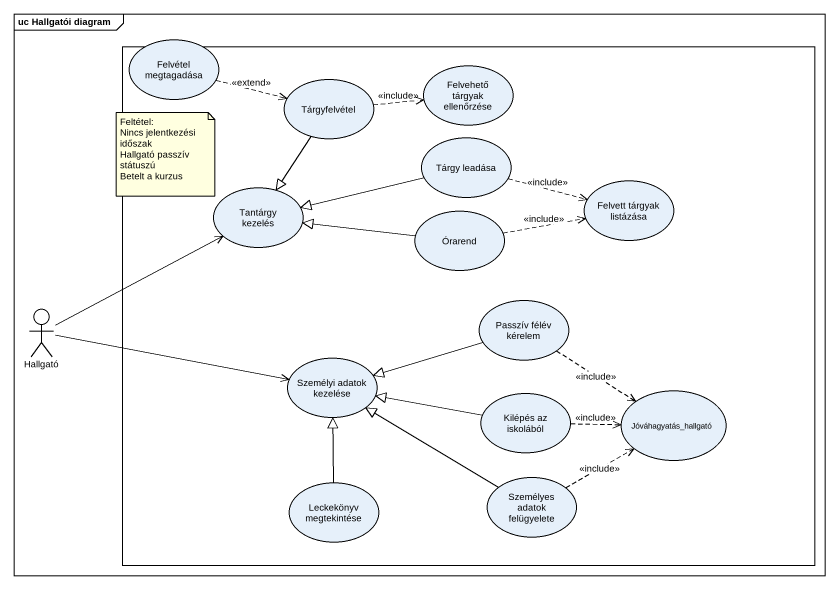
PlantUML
@startuml
mainframe uc Hallgatói diagram
usecase "Felvétel megtagadása" as Felvétel_megtagadása
rectangle " " as rectangle1 {
  usecase Tárgyfelvétel
  usecase "Felvehető tárgyak ellenőrzése" as Felvehető_tárgyak
  usecase "Tárgy leadása" as Tárgy_leadása
  usecase "Tantárgy kezelés" as Tantárgy_kezelés
  usecase "Felvett tárgyak listázása" as Felvett_tárgyak_listázása
  usecase Órarend
  usecase "Passzív félév kérelem" as Passzív_félév_kérelem
  usecase "Személyi adatok kezelése" as Személyi_adatok_kezelése
  usecase "Kilépés az iskolából" as Kilépés_az_iskolából
  usecase Jóváhagyatás_hallgató
  usecase "Leckekönyv megtekintése" as Leckekönyv_megtekintése
  usecase "Személyes adatok felügyelete" as Személyes_adatok_felügyelete
}
actor Hallgató
Felvétel_megtagadása .right.> Tárgyfelvétel : <<extend>>
Tárgyfelvétel .right.> Felvehető_tárgyak : <<include>>
Tárgyfelvétel --|> Tantárgy_kezelés
Tárgy_leadása -left-|> Tantárgy_kezelés
Tárgy_leadása .right.> Felvett_tárgyak_listázása : <<include>>
Órarend -left-|> Tantárgy_kezelés
Órarend .right.> Felvett_tárgyak_listázása : <<include>>
Hallgató -right-> Tantárgy_kezelés
Hallgató -right-> Személyi_adatok_kezelése
Passzív_félév_kérelem -left-|> Személyi_adatok_kezelése
Passzív_félév_kérelem ..> Jóváhagyatás_hallgató : <<include>>
Kilépés_az_iskolából -left-|> Személyi_adatok_kezelése
Kilépés_az_iskolából .right.> Jóváhagyatás_hallgató : <<include>>
Leckekönyv_megtekintése -up-|> Személyi_adatok_kezelése
Személyes_adatok_felügyelete -left-|> Személyi_adatok_kezelése
Személyes_adatok_felügyelete .right.> Jóváhagyatás_hallgató : <<include>>
note as N1
  Feltétel:
  Nincs jelentkezési időszak
  Hallgató passzív státuszú
  Betelt a kurzus
end note
@enduml
